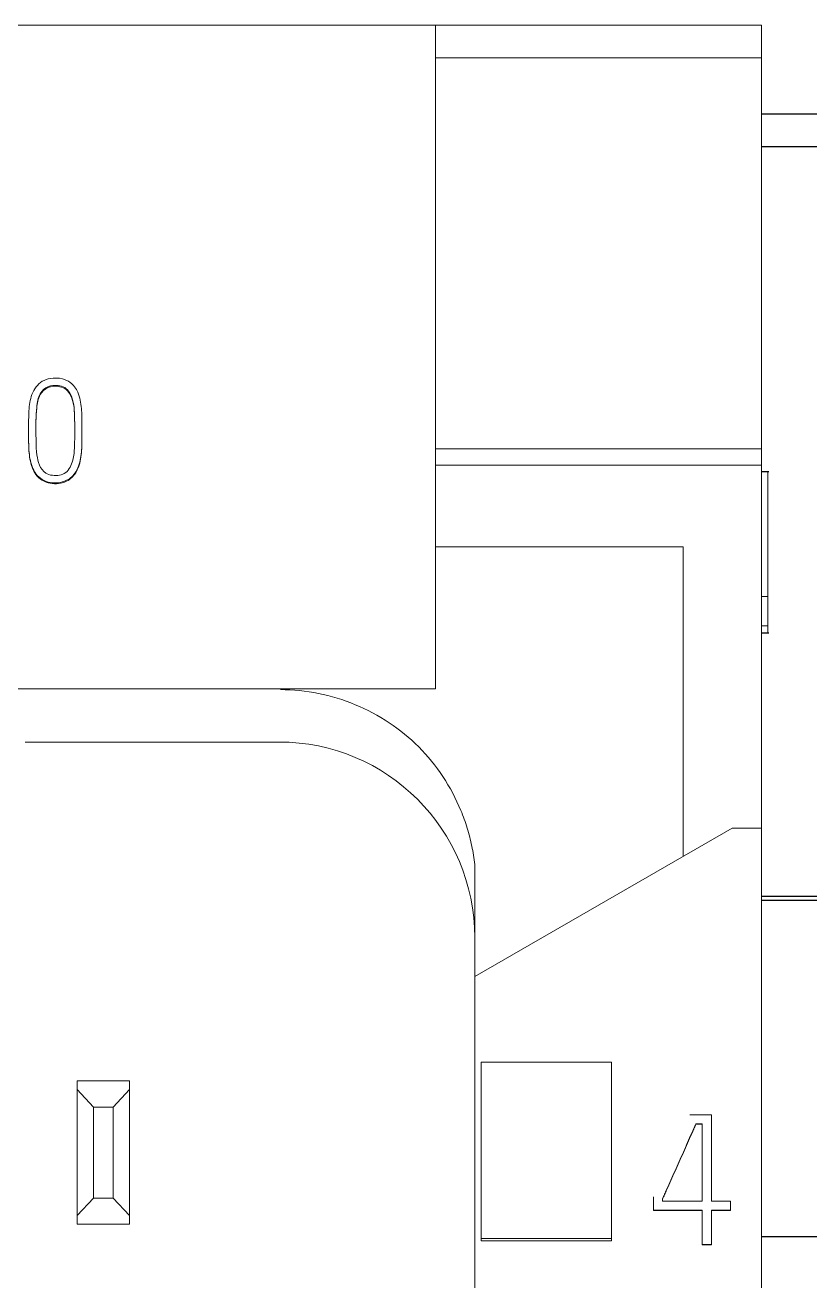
# Model space of a CAD drawing. Header units: millimetres. Extents: x 41350 to 54029, y 25852 to 34717.
# Drawn here: x 47144.72 to 47156.76, y 33548.63 to 33567.9 of the extents above; entities that cross this region are included whole.
import ezdxf

# ---------------------------------------------------------------- set-up
doc = ezdxf.new("R2010")
doc.units = ezdxf.units.MM
doc.set_wipeout_variables(frame=1)
doc.layers.add('! NO PLOT !', color=7, linetype='Continuous', true_color=0xff75dd, plot=False)
doc.layers.add('004-PI-DIN Šina', color=3, linetype='Continuous')
doc.layers.add('SI-ORMAR-Oprema', color=30, linetype='Continuous', lineweight=5)

# ---------------------------------------------------------------- blocks, each defined once
blk = doc.blocks.new('*U554')
at = {"layer": '004-PI-DIN Šina'}
for p, q in [((45.323, 69.85), (-241.3, 69.85)), ((45.323, 69.35), (-241.3, 69.35)), ((45.323, 57.85), (-241.3, 57.85)), ((45.323, 57.789), (-241.3, 57.789)), ((45.323, 52.625), (-241.3, 52.625))]:
    blk.add_line(p, q, dxfattribs=at)
blk = doc.blocks.new('6ES7531-7KF00-0AB0')
at = {"layer": 'SI-ORMAR-Oprema', "linetype": 'Continuous'}
blk.add_line((17.862, 60.263), (17.862, 59.813), dxfattribs=at)
for points, knots in [([(17.862, 62.179), (17.862, 62.179), (17.862, 62.166), (17.862, 62.117), (17.862, 62.024), (17.862, 61.882), (17.862, 61.673), (17.862, 61.444), (17.862, 61.22), (17.862, 61.025), (17.862, 60.893), (17.862, 60.8), (17.862, 60.71), (17.862, 60.624), (17.862, 60.538), (17.862, 60.458), (17.862, 60.361), (17.862, 60.271), (17.862, 60.21), (17.862, 60.176), (17.862, 60.154), (17.862, 60.144), (17.862, 60.139), (17.862, 60.15), (17.862, 60.191), (17.862, 60.235), (17.862, 60.26)], [0, 0, 0, 0, 0.054923, 0.109157, 0.158857, 0.213508, 0.264907, 0.320314, 0.369873, 0.418461, 0.471704, 0.5026, 0.551052, 0.617218, 0.660884, 0.691286, 0.712023, 0.730248, 0.751802, 0.781189, 0.80362, 0.828627, 0.856379, 0.904145, 0.9524, 1, 1, 1, 1]), ([(17.862, 59.813), (17.862, 59.789), (17.862, 59.748), (17.862, 59.71), (17.862, 59.701), (17.862, 59.701), (17.862, 59.701)], [0, 0, 0, 0, 0.351048, 0.67786, 0.983317, 1, 1, 1, 1])]:
    blk.add_open_spline(points, degree=3, knots=knots, dxfattribs=at)
blk.add_wipeout([(-17.038, 69.029), (17.762, 69.029), (17.762, -77.96), (-17.038, -77.971)]).dxf.layer = 'SI-ORMAR-Oprema'
for p, q in [((12.762, 69.029), (-12.038, 69.029)), ((12.762, 69.029), (17.762, 69.029)), ((12.762, 58.845), (12.762, 69.029)), ((17.762, 69.029), (17.762, 68.529)), ((17.762, 68.529), (12.762, 68.529)), ((17.762, 62.529), (17.762, 68.529)), ((6.515, 62.868), (6.515, 62.856)), ((7.334, 62.825), (7.334, 62.837)), ((12.762, 62.529), (17.762, 62.529)), ((17.762, 62.529), (17.762, 62.279)), ((12.762, 62.279), (17.762, 62.279)), ((17.762, 62.279), (17.762, 56.709)), ((17.875, 62.179), (17.762, 62.179)), ((17.875, 62.172), (17.762, 62.172)), ((12.762, 61.023), (16.562, 61.023)), ((16.562, 56.276), (16.562, 61.023)), ((17.862, 60.263), (17.762, 60.263)), ((17.862, 59.813), (17.762, 59.813)), ((17.762, 59.703), (17.875, 59.703)), ((17.762, 59.701), (17.875, 59.701)), ((12.762, 58.845), (-12.038, 58.845)), ((10.362, 58.029), (6.462, 58.029)), ((13.362, 54.429), (17.312, 56.709)), ((17.762, 56.709), (17.312, 56.709)), ((17.762, 56.709), (17.762, -56.709)), ((13.362, 56.149), (13.362, 54.429)), ((13.362, -54.387), (13.362, 54.429)), ((13.462, 50.411), (13.462, 53.115)), ((13.462, 53.115), (15.462, 53.115)), ((15.462, 50.411), (15.462, 53.115)), ((7.262, 52.829), (8.062, 52.829)), ((7.262, 52.695), (7.262, 52.829)), ((8.062, 52.829), (8.062, 52.695)), ((7.512, 52.429), (7.262, 52.695)), ((7.262, 50.762), (7.262, 52.695)), ((8.062, 52.695), (7.812, 52.429)), ((8.062, 52.695), (8.062, 50.762)), ((7.812, 52.429), (7.512, 52.429)), ((7.512, 52.429), (7.512, 51.029)), ((7.812, 51.029), (7.812, 52.429)), ((16.665, 52.308), (16.995, 52.308)), ((16.995, 52.308), (16.995, 50.983)), ((16.756, 52.17), (16.756, 52.164)), ((16.853, 52.17), (16.756, 52.17)), ((16.756, 52.164), (16.853, 52.164)), ((16.853, 50.983), (16.853, 52.17)), ((7.262, 50.762), (7.512, 51.029)), ((7.512, 51.029), (7.812, 51.029)), ((7.812, 51.029), (8.062, 50.762)), ((16.104, 50.845), (16.104, 51.049)), ((16.243, 51.019), (16.243, 50.983)), ((16.243, 50.983), (16.853, 50.983)), ((16.995, 50.983), (17.289, 50.983)), ((17.289, 50.983), (17.289, 50.845)), ((7.262, 50.629), (7.262, 50.762)), ((8.062, 50.762), (8.062, 50.629)), ((16.104, 50.845), (16.104, 50.839)), ((16.853, 50.845), (16.104, 50.845)), ((16.104, 50.839), (16.853, 50.839)), ((16.853, 50.318), (16.853, 50.845)), ((16.995, 50.845), (16.995, 50.318)), ((17.289, 50.845), (16.995, 50.845)), ((16.995, 50.839), (17.289, 50.839)), ((17.289, 50.845), (17.289, 50.839)), ((8.062, 50.629), (7.262, 50.629)), ((13.462, 50.377), (13.462, 50.411)), ((13.462, 50.411), (15.462, 50.411)), ((13.462, 50.377), (15.462, 50.377)), ((15.462, 50.377), (15.462, 50.411)), ((16.853, 50.318), (16.853, 50.312)), ((16.995, 50.318), (16.853, 50.318)), ((16.853, 50.312), (16.995, 50.312)), ((16.995, 50.318), (16.995, 50.312))]:
    blk.add_line(p, q, dxfattribs=at)
blk.add_arc((10.362, 55.029), 3, 0, 90, dxfattribs=at)
for points, knots in [([(6.845, 63.607), (6.803, 63.599), (6.679, 63.558), (6.545, 63.366), (6.512, 63.068), (6.516, 62.772), (6.516, 62.517), (6.545, 62.307), (6.606, 62.142), (6.787, 62.007), (6.99, 61.989), (7.193, 62.084), (7.303, 62.277), (7.335, 62.511), (7.334, 62.766), (7.335, 63.02), (7.323, 63.233), (7.271, 63.418), (7.179, 63.544), (7.019, 63.616), (6.909, 63.618), (6.845, 63.607)], [0, 0, 0, 0, 0.03125, 0.09375, 0.15625, 0.25, 0.3125, 0.34375, 0.40625, 0.4375, 0.5, 0.546875, 0.59375, 0.65625, 0.71875, 0.78125, 0.84375, 0.875, 0.921875, 0.953125, 1, 1, 1, 1]), ([(7.071, 63.466), (7.041, 63.484), (6.953, 63.507), (6.807, 63.499), (6.665, 63.365), (6.639, 63.166), (6.626, 62.96), (6.629, 62.782), (6.629, 62.607), (6.638, 62.449), (6.671, 62.276), (6.755, 62.151), (6.915, 62.106), (7.107, 62.133), (7.208, 62.354), (7.224, 62.591), (7.224, 62.839), (7.222, 63.067), (7.206, 63.243), (7.163, 63.378), (7.101, 63.447), (7.071, 63.466)], [0, 0, 0, 0, 0.03125, 0.078125, 0.125, 0.1875, 0.25, 0.3125, 0.34375, 0.40625, 0.453125, 0.5, 0.53125, 0.59375, 0.65625, 0.71875, 0.8125, 0.875, 0.921875, 0.96875, 1, 1, 1, 1]), ([(7.071, 63.453), (7.041, 63.471), (6.953, 63.494), (6.807, 63.486), (6.665, 63.352), (6.639, 63.153), (6.629, 62.99), (6.628, 62.893), (6.628, 62.866)], [0, 0, 0, 0, 0.114194, 0.285486, 0.456777, 0.685166, 0.913555, 1, 1, 1, 1]), ([(7.223, 62.779), (7.223, 62.806), (7.223, 62.904), (7.222, 63.054), (7.206, 63.23), (7.163, 63.366), (7.101, 63.435), (7.071, 63.453)], [0, 0, 0, 0, 0.115044, 0.410029, 0.631268, 0.852507, 1, 1, 1, 1]), ([(6.515, 62.855), (6.515, 62.809), (6.516, 62.678), (6.516, 62.504), (6.545, 62.294), (6.606, 62.129), (6.787, 61.995), (6.99, 61.976), (7.193, 62.071), (7.303, 62.265), (7.335, 62.498), (7.334, 62.692), (7.334, 62.801), (7.334, 62.825)], [0, 0, 0, 0, 0.065476, 0.18556, 0.245602, 0.365686, 0.425728, 0.545812, 0.635875, 0.725938, 0.846022, 0.966106, 1, 1, 1, 1]), ([(13.247, 56.709), (13.219, 56.8), (13.053, 57.261), (12.56, 58.011), (11.557, 58.672), (10.773, 58.833), (10.379, 58.833), (10.379, 58.833), (10.379, 58.833)], [0, 0, 0, 0, 0.074899, 0.383266, 0.691633, 1, 1, 1, 1, 1, 1]), ([(16.756, 52.17), (16.746, 52.146), (16.735, 52.122), (16.714, 52.074), (16.703, 52.05), (16.671, 51.978), (16.65, 51.93), (16.608, 51.834), (16.587, 51.786), (16.544, 51.69), (16.522, 51.642), (16.479, 51.546), (16.458, 51.498), (16.415, 51.402), (16.394, 51.354), (16.351, 51.258), (16.329, 51.21), (16.297, 51.139), (16.286, 51.115), (16.27, 51.079), (16.265, 51.067), (16.254, 51.043), (16.248, 51.031), (16.243, 51.019)], [0, 0, 0, 0, 0.0625, 0.0625, 0.125, 0.125, 0.25, 0.25, 0.375, 0.375, 0.5, 0.5, 0.625, 0.625, 0.75, 0.75, 0.875, 0.875, 0.9375, 0.9375, 0.96875, 0.96875, 1, 1, 1, 1]), ([(16.243, 51.013), (16.248, 51.025), (16.254, 51.037), (16.265, 51.061), (16.27, 51.073), (16.286, 51.108), (16.297, 51.132), (16.329, 51.204), (16.351, 51.252), (16.394, 51.348), (16.415, 51.396), (16.458, 51.492), (16.479, 51.54), (16.522, 51.635), (16.544, 51.683), (16.587, 51.779), (16.608, 51.827), (16.65, 51.923), (16.671, 51.971), (16.703, 52.043), (16.714, 52.067), (16.735, 52.115), (16.746, 52.139), (16.756, 52.164)], [0, 0, 0, 0, 0.03125, 0.03125, 0.0625, 0.0625, 0.125, 0.125, 0.25, 0.25, 0.375, 0.375, 0.5, 0.5, 0.625, 0.625, 0.75, 0.75, 0.875, 0.875, 0.9375, 0.9375, 1, 1, 1, 1])]:
    blk.add_open_spline(points, degree=3, knots=knots, dxfattribs=at)
blk.add_open_spline([(13.247, 56.709), (13.275, 56.618), (13.322, 56.433), (13.352, 56.245), (13.362, 56.149)], degree=3, dxfattribs=at)

msp = doc.modelspace()

# ---------------------------------------------------------------- block references
at = {"layer": '! NO PLOT !'}
msp.add_blockref('*U554', (47115.697, 33496.678), dxfattribs=at)

# ---------------------------------------------------------------- next in the draw order: block references
msp.add_blockref('6ES7531-7KF00-0AB0', (47138.258, 33498.868), dxfattribs=at)

doc.saveas('drawing.dxf')
